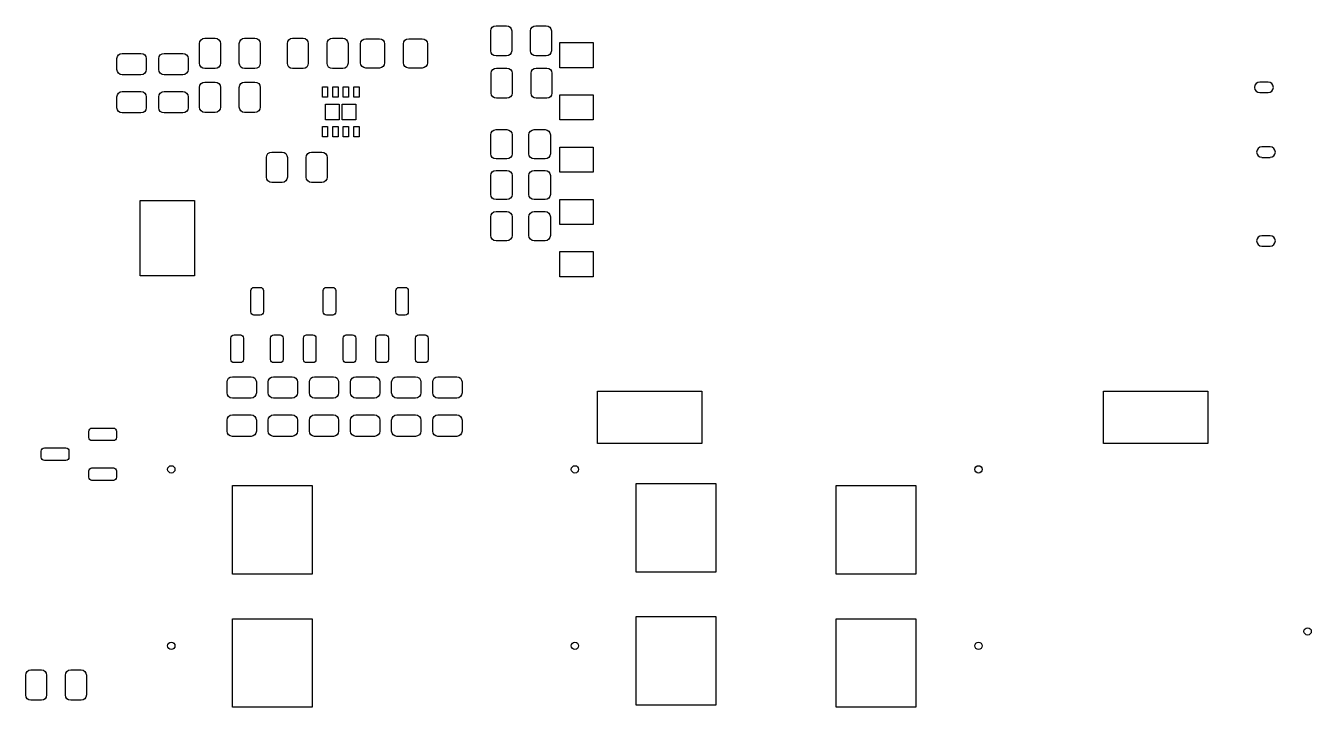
# Model space of a CAD drawing. Header units: inches. Extents: x 0.38 to 5.32, y 0.14 to 3.22.
# Drawn here: x 2.776 to 5.197, y 0.147 to 1.431 of the extents above; entities that cross this region are included whole.
import ezdxf

# ---------------------------------------------------------------- set-up
doc = ezdxf.new("R2010")
doc.units = ezdxf.units.IN
doc.header["$MEASUREMENT"] = 0
doc.layers.add('BLACK', color=250, linetype='CONTINUOUS')

msp = doc.modelspace()

# ---------------------------------------------------------------- linework, layer by layer
at = {"layer": 'BLACK', "linetype": 'CONTINUOUS'}
for p, q in [((3.6528, 1.4251), (3.6549, 1.4283)), ((3.6549, 1.4283), (3.6581, 1.4304)), ((3.6581, 1.4304), (3.6619, 1.4311)), ((3.6619, 1.4311), (3.6815, 1.4311)), ((3.6815, 1.4311), (3.6853, 1.4304)), ((3.6853, 1.4304), (3.6885, 1.4283)), ((3.6885, 1.4283), (3.6906, 1.4251)), ((3.7276, 1.4251), (3.7297, 1.4283)), ((3.7297, 1.4283), (3.7329, 1.4304)), ((3.7329, 1.4304), (3.7367, 1.4311)), ((3.7367, 1.4311), (3.7563, 1.4311)), ((3.7563, 1.4311), (3.7601, 1.4304)), ((3.7601, 1.4304), (3.7633, 1.4283)), ((3.7633, 1.4283), (3.7654, 1.4251)), ((3.1045, 1.4014), (3.1067, 1.4046)), ((3.1067, 1.4046), (3.1099, 1.4068)), ((3.1099, 1.4068), (3.1136, 1.4075)), ((3.1136, 1.4075), (3.1333, 1.4075)), ((3.1333, 1.4075), (3.1371, 1.4068)), ((3.1371, 1.4068), (3.1403, 1.4046)), ((3.1403, 1.4046), (3.1424, 1.4014)), ((3.1793, 1.4014), (3.1815, 1.4046)), ((3.1815, 1.4046), (3.1847, 1.4068)), ((3.1847, 1.4068), (3.1884, 1.4075)), ((3.1884, 1.4075), (3.2081, 1.4075)), ((3.2081, 1.4075), (3.2119, 1.4068)), ((3.2119, 1.4068), (3.2151, 1.4046)), ((3.2151, 1.4046), (3.2172, 1.4014)), ((3.2699, 1.4014), (3.272, 1.4046)), ((3.272, 1.4046), (3.2752, 1.4068)), ((3.2752, 1.4068), (3.279, 1.4075)), ((3.279, 1.4075), (3.2987, 1.4075)), ((3.2987, 1.4075), (3.3024, 1.4068)), ((3.3024, 1.4068), (3.3056, 1.4046)), ((3.3056, 1.4046), (3.3078, 1.4014)), ((3.3447, 1.4014), (3.3468, 1.4046)), ((3.3468, 1.4046), (3.35, 1.4068)), ((3.35, 1.4068), (3.3538, 1.4075)), ((3.3538, 1.4075), (3.3735, 1.4075)), ((3.3735, 1.4075), (3.3772, 1.4068)), ((3.3772, 1.4068), (3.3804, 1.4046)), ((3.3804, 1.4046), (3.3826, 1.4014)), ((3.4098, 1.4037), (3.413, 1.4058)), ((3.413, 1.4058), (3.4168, 1.4065)), ((3.4168, 1.4065), (3.4424, 1.4065)), ((3.4424, 1.4065), (3.4461, 1.4058)), ((3.4461, 1.4058), (3.4493, 1.4037)), ((3.4905, 1.4037), (3.4937, 1.4058)), ((3.4937, 1.4058), (3.4975, 1.4065)), ((3.4975, 1.4065), (3.5231, 1.4065)), ((3.5231, 1.4065), (3.5268, 1.4058)), ((3.5268, 1.4058), (3.53, 1.4037)), ((3.652, 1.4213), (3.6528, 1.4251)), ((3.652, 1.3839), (3.652, 1.4213)), ((3.6906, 1.4251), (3.6914, 1.4213)), ((3.6914, 1.4213), (3.6914, 1.3839)), ((3.7268, 1.4213), (3.7276, 1.4251)), ((3.7268, 1.3839), (3.7268, 1.4213)), ((3.7654, 1.4251), (3.7662, 1.4213)), ((3.7662, 1.4213), (3.7662, 1.3839)), ((3.1038, 1.3977), (3.1045, 1.4014)), ((3.1038, 1.3603), (3.1038, 1.3977)), ((3.1424, 1.4014), (3.1431, 1.3977)), ((3.1431, 1.3977), (3.1431, 1.3603)), ((3.1786, 1.3977), (3.1793, 1.4014)), ((3.1786, 1.3603), (3.1786, 1.3977)), ((3.2172, 1.4014), (3.218, 1.3977)), ((3.218, 1.3977), (3.218, 1.3603)), ((3.2691, 1.3977), (3.2699, 1.4014)), ((3.2691, 1.3603), (3.2691, 1.3977)), ((3.3078, 1.4014), (3.3085, 1.3977)), ((3.3085, 1.3977), (3.3085, 1.3603)), ((3.3439, 1.3977), (3.3447, 1.4014)), ((3.3439, 1.3603), (3.3439, 1.3977)), ((3.3826, 1.4014), (3.3833, 1.3977)), ((3.3833, 1.3977), (3.3833, 1.3603)), ((3.4069, 1.3967), (3.4077, 1.4005)), ((3.4069, 1.3613), (3.4069, 1.3967)), ((3.4077, 1.4005), (3.4098, 1.4037)), ((3.4493, 1.4037), (3.4515, 1.4005)), ((3.4515, 1.4005), (3.4522, 1.3967)), ((3.4522, 1.3967), (3.4522, 1.3613)), ((3.4876, 1.3967), (3.4884, 1.4005)), ((3.4876, 1.3613), (3.4876, 1.3967)), ((3.4884, 1.4005), (3.4905, 1.4037)), ((3.53, 1.4037), (3.5322, 1.4005)), ((3.5322, 1.4005), (3.5329, 1.3967)), ((3.5329, 1.3967), (3.5329, 1.3613)), ((3.6528, 1.3801), (3.652, 1.3839)), ((3.6549, 1.3769), (3.6528, 1.3801)), ((3.6906, 1.3801), (3.6885, 1.3769)), ((3.6914, 1.3839), (3.6906, 1.3801)), ((3.7276, 1.3801), (3.7268, 1.3839)), ((3.7297, 1.3769), (3.7276, 1.3801)), ((3.7654, 1.3801), (3.7633, 1.3769)), ((3.7662, 1.3839), (3.7654, 1.3801)), ((3.7819, 1.352), (3.7819, 1.3993)), ((3.7819, 1.3993), (3.8449, 1.3993)), ((3.8449, 1.3993), (3.8449, 1.352)), ((2.9483, 1.3691), (2.949, 1.3729)), ((2.9483, 1.3484), (2.9483, 1.3691)), ((2.949, 1.3729), (2.9512, 1.3761)), ((2.9512, 1.3761), (2.9543, 1.3782)), ((2.9543, 1.3782), (2.9581, 1.3789)), ((2.9581, 1.3789), (2.9935, 1.3789)), ((2.9935, 1.3789), (2.9973, 1.3782)), ((2.9973, 1.3782), (3.0005, 1.3761)), ((3.0005, 1.3761), (3.0026, 1.3729)), ((3.0026, 1.3729), (3.0034, 1.3691)), ((3.0034, 1.3691), (3.0034, 1.3484)), ((3.027, 1.3691), (3.0278, 1.3729)), ((3.027, 1.3484), (3.027, 1.3691)), ((3.0278, 1.3729), (3.0299, 1.3761)), ((3.0299, 1.3761), (3.0331, 1.3782)), ((3.0331, 1.3782), (3.0369, 1.3789)), ((3.0369, 1.3789), (3.0723, 1.3789)), ((3.0723, 1.3789), (3.0761, 1.3782)), ((3.0761, 1.3782), (3.0792, 1.3761)), ((3.0792, 1.3761), (3.0814, 1.3729)), ((3.0814, 1.3729), (3.0821, 1.3691)), ((3.0821, 1.3691), (3.0821, 1.3484)), ((3.1045, 1.3565), (3.1038, 1.3603)), ((3.1067, 1.3533), (3.1045, 1.3565)), ((3.1424, 1.3565), (3.1403, 1.3533)), ((3.1431, 1.3603), (3.1424, 1.3565)), ((3.1793, 1.3565), (3.1786, 1.3603)), ((3.1815, 1.3533), (3.1793, 1.3565)), ((3.2172, 1.3565), (3.2151, 1.3533)), ((3.218, 1.3603), (3.2172, 1.3565)), ((3.2699, 1.3565), (3.2691, 1.3603)), ((3.272, 1.3533), (3.2699, 1.3565)), ((3.3078, 1.3565), (3.3056, 1.3533)), ((3.3085, 1.3603), (3.3078, 1.3565)), ((3.3447, 1.3565), (3.3439, 1.3603)), ((3.3468, 1.3533), (3.3447, 1.3565)), ((3.3826, 1.3565), (3.3804, 1.3533)), ((3.3833, 1.3603), (3.3826, 1.3565)), ((3.4077, 1.3575), (3.4069, 1.3613)), ((3.4098, 1.3543), (3.4077, 1.3575)), ((3.4515, 1.3575), (3.4493, 1.3543)), ((3.4522, 1.3613), (3.4515, 1.3575)), ((3.4884, 1.3575), (3.4876, 1.3613)), ((3.4905, 1.3543), (3.4884, 1.3575)), ((3.5322, 1.3575), (3.53, 1.3543)), ((3.5329, 1.3613), (3.5322, 1.3575)), ((3.6581, 1.3748), (3.6549, 1.3769)), ((3.6619, 1.3741), (3.6581, 1.3748)), ((3.6815, 1.3741), (3.6619, 1.3741)), ((3.6853, 1.3748), (3.6815, 1.3741)), ((3.6885, 1.3769), (3.6853, 1.3748)), ((3.7329, 1.3748), (3.7297, 1.3769)), ((3.7367, 1.3741), (3.7329, 1.3748)), ((3.7563, 1.3741), (3.7367, 1.3741)), ((3.7601, 1.3748), (3.7563, 1.3741)), ((3.7633, 1.3769), (3.7601, 1.3748)), ((2.949, 1.3447), (2.9483, 1.3484)), ((2.9512, 1.3415), (2.949, 1.3447)), ((2.9543, 1.3393), (2.9512, 1.3415)), ((2.9581, 1.3386), (2.9543, 1.3393)), ((2.9935, 1.3386), (2.9581, 1.3386)), ((2.9973, 1.3393), (2.9935, 1.3386)), ((3.0005, 1.3415), (2.9973, 1.3393)), ((3.0026, 1.3447), (3.0005, 1.3415)), ((3.0034, 1.3484), (3.0026, 1.3447)), ((3.0278, 1.3447), (3.027, 1.3484)), ((3.0299, 1.3415), (3.0278, 1.3447)), ((3.0331, 1.3393), (3.0299, 1.3415)), ((3.0369, 1.3386), (3.0331, 1.3393)), ((3.0723, 1.3386), (3.0369, 1.3386)), ((3.0761, 1.3393), (3.0723, 1.3386)), ((3.0792, 1.3415), (3.0761, 1.3393)), ((3.0814, 1.3447), (3.0792, 1.3415)), ((3.0821, 1.3484), (3.0814, 1.3447)), ((3.1099, 1.3512), (3.1067, 1.3533)), ((3.1136, 1.3504), (3.1099, 1.3512)), ((3.1333, 1.3504), (3.1136, 1.3504)), ((3.1371, 1.3512), (3.1333, 1.3504)), ((3.1403, 1.3533), (3.1371, 1.3512)), ((3.1847, 1.3512), (3.1815, 1.3533)), ((3.1884, 1.3504), (3.1847, 1.3512)), ((3.2081, 1.3504), (3.1884, 1.3504)), ((3.2119, 1.3512), (3.2081, 1.3504)), ((3.2151, 1.3533), (3.2119, 1.3512)), ((3.2752, 1.3512), (3.272, 1.3533)), ((3.279, 1.3504), (3.2752, 1.3512)), ((3.2987, 1.3504), (3.279, 1.3504)), ((3.3024, 1.3512), (3.2987, 1.3504)), ((3.3056, 1.3533), (3.3024, 1.3512)), ((3.35, 1.3512), (3.3468, 1.3533)), ((3.3538, 1.3504), (3.35, 1.3512)), ((3.3735, 1.3504), (3.3538, 1.3504)), ((3.3772, 1.3512), (3.3735, 1.3504)), ((3.3804, 1.3533), (3.3772, 1.3512)), ((3.413, 1.3522), (3.4098, 1.3543)), ((3.4168, 1.3514), (3.413, 1.3522)), ((3.4424, 1.3514), (3.4168, 1.3514)), ((3.4461, 1.3522), (3.4424, 1.3514)), ((3.4493, 1.3543), (3.4461, 1.3522)), ((3.4937, 1.3522), (3.4905, 1.3543)), ((3.4975, 1.3514), (3.4937, 1.3522)), ((3.5231, 1.3514), (3.4975, 1.3514)), ((3.5268, 1.3522), (3.5231, 1.3514)), ((3.53, 1.3543), (3.5268, 1.3522)), ((3.653, 1.3416), (3.6537, 1.3453)), ((3.653, 1.3042), (3.653, 1.3416)), ((3.6537, 1.3453), (3.6559, 1.3485)), ((3.6559, 1.3485), (3.6591, 1.3507)), ((3.6591, 1.3507), (3.6628, 1.3514)), ((3.6628, 1.3514), (3.6825, 1.3514)), ((3.6825, 1.3514), (3.6863, 1.3507)), ((3.6863, 1.3507), (3.6895, 1.3485)), ((3.6895, 1.3485), (3.6916, 1.3453)), ((3.6916, 1.3453), (3.6924, 1.3416)), ((3.6924, 1.3416), (3.6924, 1.3042)), ((3.7278, 1.3416), (3.7285, 1.3453)), ((3.7278, 1.3042), (3.7278, 1.3416)), ((3.7285, 1.3453), (3.7307, 1.3485)), ((3.7307, 1.3485), (3.7339, 1.3507)), ((3.7339, 1.3507), (3.7376, 1.3514)), ((3.7376, 1.3514), (3.7573, 1.3514)), ((3.7573, 1.3514), (3.7611, 1.3507)), ((3.7611, 1.3507), (3.7643, 1.3485)), ((3.7643, 1.3485), (3.7664, 1.3453)), ((3.7664, 1.3453), (3.7672, 1.3416)), ((3.7672, 1.3416), (3.7672, 1.3042)), ((3.8449, 1.352), (3.7819, 1.352)), ((2.9543, 1.3063), (2.9581, 1.3071)), ((2.9581, 1.3071), (2.9935, 1.3071)), ((2.9935, 1.3071), (2.9973, 1.3063)), ((3.0331, 1.3063), (3.0369, 1.3071)), ((3.0369, 1.3071), (3.0723, 1.3071)), ((3.0723, 1.3071), (3.0761, 1.3063)), ((3.1038, 1.315), (3.1045, 1.3188)), ((3.1038, 1.2776), (3.1038, 1.315)), ((3.1045, 1.3188), (3.1067, 1.322)), ((3.1067, 1.322), (3.1099, 1.3241)), ((3.1099, 1.3241), (3.1136, 1.3248)), ((3.1136, 1.3248), (3.1333, 1.3248)), ((3.1333, 1.3248), (3.1371, 1.3241)), ((3.1371, 1.3241), (3.1403, 1.322)), ((3.1403, 1.322), (3.1424, 1.3188)), ((3.1424, 1.3188), (3.1431, 1.315)), ((3.1431, 1.315), (3.1431, 1.2776)), ((3.1786, 1.315), (3.1793, 1.3188)), ((3.1786, 1.2776), (3.1786, 1.315)), ((3.1793, 1.3188), (3.1815, 1.322)), ((3.1815, 1.322), (3.1847, 1.3241)), ((3.1847, 1.3241), (3.1884, 1.3248)), ((3.1884, 1.3248), (3.2081, 1.3248)), ((3.2081, 1.3248), (3.2119, 1.3241)), ((3.2119, 1.3241), (3.2151, 1.322)), ((3.2151, 1.322), (3.2172, 1.3188)), ((3.2172, 1.3188), (3.218, 1.315)), ((3.218, 1.315), (3.218, 1.2776)), ((3.3351, 1.2963), (3.3351, 1.316)), ((3.3351, 1.316), (3.3449, 1.316)), ((3.3449, 1.316), (3.3449, 1.2963)), ((3.3548, 1.2963), (3.3548, 1.316)), ((3.3548, 1.316), (3.3646, 1.316)), ((3.3646, 1.316), (3.3646, 1.2963)), ((3.3744, 1.2963), (3.3744, 1.316)), ((3.3744, 1.316), (3.3843, 1.316)), ((3.3843, 1.316), (3.3843, 1.2963)), ((3.3941, 1.2963), (3.3941, 1.316)), ((3.3941, 1.316), (3.404, 1.316)), ((3.404, 1.316), (3.404, 1.2963)), ((5.1156, 1.3248), (5.0998, 1.3248)), ((2.9483, 1.2972), (2.949, 1.301)), ((2.9483, 1.2766), (2.9483, 1.2972)), ((2.949, 1.301), (2.9512, 1.3042)), ((2.9512, 1.3042), (2.9543, 1.3063)), ((2.9973, 1.3063), (3.0005, 1.3042)), ((3.0005, 1.3042), (3.0026, 1.301)), ((3.0026, 1.301), (3.0034, 1.2972)), ((3.0034, 1.2972), (3.0034, 1.2766)), ((3.027, 1.2972), (3.0278, 1.301)), ((3.027, 1.2766), (3.027, 1.2972)), ((3.0278, 1.301), (3.0299, 1.3042)), ((3.0299, 1.3042), (3.0331, 1.3063)), ((3.0761, 1.3063), (3.0792, 1.3042)), ((3.0792, 1.3042), (3.0814, 1.301)), ((3.0814, 1.301), (3.0821, 1.2972)), ((3.0821, 1.2972), (3.0821, 1.2766)), ((3.3449, 1.2963), (3.3351, 1.2963)), ((3.341, 1.254), (3.341, 1.2835)), ((3.341, 1.2835), (3.3666, 1.2835)), ((3.3646, 1.2963), (3.3548, 1.2963)), ((3.3666, 1.2835), (3.3666, 1.254)), ((3.3725, 1.254), (3.3725, 1.2835)), ((3.3725, 1.2835), (3.3981, 1.2835)), ((3.3843, 1.2963), (3.3744, 1.2963)), ((3.404, 1.2963), (3.3941, 1.2963)), ((3.3981, 1.2835), (3.3981, 1.254)), ((3.6537, 1.3004), (3.653, 1.3042)), ((3.6559, 1.2972), (3.6537, 1.3004)), ((3.6591, 1.2951), (3.6559, 1.2972)), ((3.6628, 1.2943), (3.6591, 1.2951)), ((3.6825, 1.2943), (3.6628, 1.2943)), ((3.6863, 1.2951), (3.6825, 1.2943)), ((3.6895, 1.2972), (3.6863, 1.2951)), ((3.6916, 1.3004), (3.6895, 1.2972)), ((3.6924, 1.3042), (3.6916, 1.3004)), ((3.7285, 1.3004), (3.7278, 1.3042)), ((3.7307, 1.2972), (3.7285, 1.3004)), ((3.7339, 1.2951), (3.7307, 1.2972)), ((3.7376, 1.2943), (3.7339, 1.2951)), ((3.7573, 1.2943), (3.7376, 1.2943)), ((3.7611, 1.2951), (3.7573, 1.2943)), ((3.7643, 1.2972), (3.7611, 1.2951)), ((3.7664, 1.3004), (3.7643, 1.2972)), ((3.7672, 1.3042), (3.7664, 1.3004)), ((3.7819, 1.2536), (3.7819, 1.3008)), ((3.7819, 1.3008), (3.8449, 1.3008)), ((3.8449, 1.3008), (3.8449, 1.2536)), ((5.0998, 1.3052), (5.1156, 1.3052)), ((2.949, 1.2728), (2.9483, 1.2766)), ((2.9512, 1.2696), (2.949, 1.2728)), ((2.9543, 1.2675), (2.9512, 1.2696)), ((2.9581, 1.2667), (2.9543, 1.2675)), ((2.9935, 1.2667), (2.9581, 1.2667)), ((2.9973, 1.2675), (2.9935, 1.2667)), ((3.0005, 1.2696), (2.9973, 1.2675)), ((3.0026, 1.2728), (3.0005, 1.2696)), ((3.0034, 1.2766), (3.0026, 1.2728)), ((3.0278, 1.2728), (3.027, 1.2766)), ((3.0299, 1.2696), (3.0278, 1.2728)), ((3.0331, 1.2675), (3.0299, 1.2696)), ((3.0369, 1.2667), (3.0331, 1.2675)), ((3.0723, 1.2667), (3.0369, 1.2667)), ((3.0761, 1.2675), (3.0723, 1.2667)), ((3.0792, 1.2696), (3.0761, 1.2675)), ((3.0814, 1.2728), (3.0792, 1.2696)), ((3.0821, 1.2766), (3.0814, 1.2728)), ((3.1045, 1.2738), (3.1038, 1.2776)), ((3.1067, 1.2706), (3.1045, 1.2738)), ((3.1099, 1.2685), (3.1067, 1.2706)), ((3.1136, 1.2678), (3.1099, 1.2685)), ((3.1333, 1.2678), (3.1136, 1.2678)), ((3.1371, 1.2685), (3.1333, 1.2678)), ((3.1403, 1.2706), (3.1371, 1.2685)), ((3.1424, 1.2738), (3.1403, 1.2706)), ((3.1431, 1.2776), (3.1424, 1.2738)), ((3.1793, 1.2738), (3.1786, 1.2776)), ((3.1815, 1.2706), (3.1793, 1.2738)), ((3.1847, 1.2685), (3.1815, 1.2706)), ((3.1884, 1.2678), (3.1847, 1.2685)), ((3.2081, 1.2678), (3.1884, 1.2678)), ((3.2119, 1.2685), (3.2081, 1.2678)), ((3.2151, 1.2706), (3.2119, 1.2685)), ((3.2172, 1.2738), (3.2151, 1.2706)), ((3.218, 1.2776), (3.2172, 1.2738)), ((3.3351, 1.2215), (3.3351, 1.2412)), ((3.3351, 1.2412), (3.3449, 1.2412)), ((3.3666, 1.254), (3.341, 1.254)), ((3.3449, 1.2412), (3.3449, 1.2215)), ((3.3548, 1.2215), (3.3548, 1.2412)), ((3.3548, 1.2412), (3.3646, 1.2412)), ((3.3646, 1.2412), (3.3646, 1.2215)), ((3.3981, 1.254), (3.3725, 1.254)), ((3.3744, 1.2215), (3.3744, 1.2412)), ((3.3744, 1.2412), (3.3843, 1.2412)), ((3.3843, 1.2412), (3.3843, 1.2215)), ((3.3941, 1.2215), (3.3941, 1.2412)), ((3.3941, 1.2412), (3.404, 1.2412)), ((3.404, 1.2412), (3.404, 1.2215)), ((3.6549, 1.2324), (3.6581, 1.2345)), ((3.6581, 1.2345), (3.6619, 1.2353)), ((3.6619, 1.2353), (3.6825, 1.2353)), ((3.6825, 1.2353), (3.6863, 1.2345)), ((3.6863, 1.2345), (3.6895, 1.2324)), ((3.7267, 1.2324), (3.7299, 1.2345)), ((3.7299, 1.2345), (3.7337, 1.2353)), ((3.7337, 1.2353), (3.7544, 1.2353)), ((3.7544, 1.2353), (3.7581, 1.2345)), ((3.7581, 1.2345), (3.7613, 1.2324)), ((3.8449, 1.2536), (3.7819, 1.2536)), ((3.3449, 1.2215), (3.3351, 1.2215)), ((3.3646, 1.2215), (3.3548, 1.2215)), ((3.3843, 1.2215), (3.3744, 1.2215)), ((3.404, 1.2215), (3.3941, 1.2215)), ((3.652, 1.2254), (3.6528, 1.2292)), ((3.652, 1.19), (3.652, 1.2254)), ((3.6528, 1.2292), (3.6549, 1.2324)), ((3.6895, 1.2324), (3.6916, 1.2292)), ((3.6916, 1.2292), (3.6924, 1.2254)), ((3.6924, 1.2254), (3.6924, 1.19)), ((3.7239, 1.2254), (3.7246, 1.2292)), ((3.7239, 1.19), (3.7239, 1.2254)), ((3.7246, 1.2292), (3.7267, 1.2324)), ((3.7613, 1.2324), (3.7635, 1.2292)), ((3.7635, 1.2292), (3.7642, 1.2254)), ((3.7642, 1.2254), (3.7642, 1.19)), ((3.2298, 1.1831), (3.2305, 1.1869)), ((3.2305, 1.1869), (3.2326, 1.1901)), ((3.2326, 1.1901), (3.2358, 1.1922)), ((3.2358, 1.1922), (3.2396, 1.193)), ((3.2396, 1.193), (3.2593, 1.193)), ((3.2593, 1.193), (3.2631, 1.1922)), ((3.2631, 1.1922), (3.2663, 1.1901)), ((3.2663, 1.1901), (3.2684, 1.1869)), ((3.2684, 1.1869), (3.2691, 1.1831)), ((3.3046, 1.1831), (3.3053, 1.1869)), ((3.3053, 1.1869), (3.3074, 1.1901)), ((3.3074, 1.1901), (3.3106, 1.1922)), ((3.3106, 1.1922), (3.3144, 1.193)), ((3.3144, 1.193), (3.3341, 1.193)), ((3.3341, 1.193), (3.3379, 1.1922)), ((3.3379, 1.1922), (3.3411, 1.1901)), ((3.3411, 1.1901), (3.3432, 1.1869)), ((3.3432, 1.1869), (3.3439, 1.1831)), ((3.6528, 1.1862), (3.652, 1.19)), ((3.6549, 1.183), (3.6528, 1.1862)), ((3.6916, 1.1862), (3.6895, 1.183)), ((3.6924, 1.19), (3.6916, 1.1862)), ((3.7246, 1.1862), (3.7239, 1.19)), ((3.7267, 1.183), (3.7246, 1.1862)), ((3.7635, 1.1862), (3.7613, 1.183)), ((3.7642, 1.19), (3.7635, 1.1862)), ((3.7819, 1.1552), (3.7819, 1.2024)), ((3.7819, 1.2024), (3.8449, 1.2024)), ((3.8449, 1.2024), (3.8449, 1.1552)), ((5.1195, 1.2028), (5.1038, 1.2028)), ((3.2298, 1.1457), (3.2298, 1.1831)), ((3.2691, 1.1831), (3.2691, 1.1457)), ((3.3046, 1.1457), (3.3046, 1.1831)), ((3.3439, 1.1831), (3.3439, 1.1457)), ((3.6581, 1.1809), (3.6549, 1.183)), ((3.6619, 1.1802), (3.6581, 1.1809)), ((3.6825, 1.1802), (3.6619, 1.1802)), ((3.6863, 1.1809), (3.6825, 1.1802)), ((3.6895, 1.183), (3.6863, 1.1809)), ((3.7299, 1.1809), (3.7267, 1.183)), ((3.7337, 1.1802), (3.7299, 1.1809)), ((3.7544, 1.1802), (3.7337, 1.1802)), ((3.7581, 1.1809), (3.7544, 1.1802)), ((3.7613, 1.183), (3.7581, 1.1809)), ((5.1038, 1.1831), (5.1195, 1.1831)), ((3.2305, 1.1419), (3.2298, 1.1457)), ((3.2326, 1.1387), (3.2305, 1.1419)), ((3.2358, 1.1366), (3.2326, 1.1387)), ((3.2663, 1.1387), (3.2631, 1.1366)), ((3.2684, 1.1419), (3.2663, 1.1387)), ((3.2691, 1.1457), (3.2684, 1.1419)), ((3.3053, 1.1419), (3.3046, 1.1457)), ((3.3074, 1.1387), (3.3053, 1.1419)), ((3.3106, 1.1366), (3.3074, 1.1387)), ((3.3411, 1.1387), (3.3379, 1.1366)), ((3.3432, 1.1419), (3.3411, 1.1387)), ((3.3439, 1.1457), (3.3432, 1.1419)), ((3.652, 1.1487), (3.6528, 1.1524)), ((3.652, 1.1132), (3.652, 1.1487)), ((3.6528, 1.1524), (3.6549, 1.1556)), ((3.6549, 1.1556), (3.6581, 1.1578)), ((3.6581, 1.1578), (3.6619, 1.1585)), ((3.6619, 1.1585), (3.6825, 1.1585)), ((3.6825, 1.1585), (3.6863, 1.1578)), ((3.6863, 1.1578), (3.6895, 1.1556)), ((3.6895, 1.1556), (3.6916, 1.1524)), ((3.6916, 1.1524), (3.6924, 1.1487)), ((3.6924, 1.1487), (3.6924, 1.1132)), ((3.7239, 1.1487), (3.7246, 1.1524)), ((3.7239, 1.1132), (3.7239, 1.1487)), ((3.7246, 1.1524), (3.7267, 1.1556)), ((3.7267, 1.1556), (3.7299, 1.1578)), ((3.7299, 1.1578), (3.7337, 1.1585)), ((3.7337, 1.1585), (3.7544, 1.1585)), ((3.7544, 1.1585), (3.7581, 1.1578)), ((3.7581, 1.1578), (3.7613, 1.1556)), ((3.7613, 1.1556), (3.7635, 1.1524)), ((3.7635, 1.1524), (3.7642, 1.1487)), ((3.7642, 1.1487), (3.7642, 1.1132)), ((3.8449, 1.1552), (3.7819, 1.1552)), ((3.2396, 1.1359), (3.2358, 1.1366)), ((3.2593, 1.1359), (3.2396, 1.1359)), ((3.2631, 1.1366), (3.2593, 1.1359)), ((3.3144, 1.1359), (3.3106, 1.1366)), ((3.3341, 1.1359), (3.3144, 1.1359)), ((3.3379, 1.1366), (3.3341, 1.1359)), ((2.9921, 0.96), (2.9921, 1.1017)), ((2.9921, 1.1017), (3.0945, 1.1017)), ((3.0945, 1.1017), (3.0945, 0.96)), ((3.6528, 1.1095), (3.652, 1.1132)), ((3.6549, 1.1063), (3.6528, 1.1095)), ((3.6581, 1.1041), (3.6549, 1.1063)), ((3.6619, 1.1034), (3.6581, 1.1041)), ((3.6825, 1.1034), (3.6619, 1.1034)), ((3.6863, 1.1041), (3.6825, 1.1034)), ((3.6895, 1.1063), (3.6863, 1.1041)), ((3.6916, 1.1095), (3.6895, 1.1063)), ((3.6924, 1.1132), (3.6916, 1.1095)), ((3.7246, 1.1095), (3.7239, 1.1132)), ((3.7267, 1.1063), (3.7246, 1.1095)), ((3.7299, 1.1041), (3.7267, 1.1063)), ((3.7337, 1.1034), (3.7299, 1.1041)), ((3.7544, 1.1034), (3.7337, 1.1034)), ((3.7581, 1.1041), (3.7544, 1.1034)), ((3.7613, 1.1063), (3.7581, 1.1041)), ((3.7635, 1.1095), (3.7613, 1.1063)), ((3.7642, 1.1132), (3.7635, 1.1095)), ((3.7819, 1.0567), (3.7819, 1.104)), ((3.7819, 1.104), (3.8449, 1.104)), ((3.8449, 1.104), (3.8449, 1.0567)), ((3.652, 1.0711), (3.6528, 1.0749)), ((3.652, 1.0357), (3.652, 1.0711)), ((3.6528, 1.0749), (3.6549, 1.0781)), ((3.6549, 1.0781), (3.6581, 1.0802)), ((3.6581, 1.0802), (3.6619, 1.0809)), ((3.6619, 1.0809), (3.6825, 1.0809)), ((3.6825, 1.0809), (3.6863, 1.0802)), ((3.6863, 1.0802), (3.6895, 1.0781)), ((3.6895, 1.0781), (3.6916, 1.0749)), ((3.6916, 1.0749), (3.6924, 1.0711)), ((3.6924, 1.0711), (3.6924, 1.0357)), ((3.7239, 1.0711), (3.7246, 1.0749)), ((3.7239, 1.0357), (3.7239, 1.0711)), ((3.7246, 1.0749), (3.7267, 1.0781)), ((3.7267, 1.0781), (3.7299, 1.0802)), ((3.7299, 1.0802), (3.7337, 1.0809)), ((3.7337, 1.0809), (3.7544, 1.0809)), ((3.7544, 1.0809), (3.7581, 1.0802)), ((3.7581, 1.0802), (3.7613, 1.0781)), ((3.7613, 1.0781), (3.7635, 1.0749)), ((3.7635, 1.0749), (3.7642, 1.0711)), ((3.7642, 1.0711), (3.7642, 1.0357)), ((3.8449, 1.0567), (3.7819, 1.0567)), ((3.6528, 1.0319), (3.652, 1.0357)), ((3.6549, 1.0287), (3.6528, 1.0319)), ((3.6581, 1.0266), (3.6549, 1.0287)), ((3.6619, 1.0258), (3.6581, 1.0266)), ((3.6825, 1.0258), (3.6619, 1.0258)), ((3.6863, 1.0266), (3.6825, 1.0258)), ((3.6895, 1.0287), (3.6863, 1.0266)), ((3.6916, 1.0319), (3.6895, 1.0287)), ((3.6924, 1.0357), (3.6916, 1.0319)), ((3.7246, 1.0319), (3.7239, 1.0357)), ((3.7267, 1.0287), (3.7246, 1.0319)), ((3.7299, 1.0266), (3.7267, 1.0287)), ((3.7337, 1.0258), (3.7299, 1.0266)), ((3.7544, 1.0258), (3.7337, 1.0258)), ((3.7581, 1.0266), (3.7544, 1.0258)), ((3.7613, 1.0287), (3.7581, 1.0266)), ((3.7635, 1.0319), (3.7613, 1.0287)), ((3.7642, 1.0357), (3.7635, 1.0319)), ((5.1195, 1.0355), (5.1038, 1.0355)), ((3.7819, 0.9583), (3.7819, 1.0056)), ((3.7819, 1.0056), (3.8449, 1.0056)), ((3.8449, 1.0056), (3.8449, 0.9583)), ((5.1038, 1.0158), (5.1195, 1.0158)), ((3.0945, 0.96), (2.9921, 0.96)), ((3.8449, 0.9583), (3.7819, 0.9583)), ((3.2002, 0.9321), (3.2007, 0.9344)), ((3.2002, 0.8918), (3.2002, 0.9321)), ((3.2007, 0.9344), (3.202, 0.9363)), ((3.202, 0.9363), (3.2039, 0.9376)), ((3.2039, 0.9376), (3.2061, 0.938)), ((3.2061, 0.938), (3.218, 0.938)), ((3.218, 0.938), (3.2202, 0.9376)), ((3.2202, 0.9376), (3.2221, 0.9363)), ((3.2221, 0.9363), (3.2234, 0.9344)), ((3.2234, 0.9344), (3.2239, 0.9321)), ((3.2239, 0.9321), (3.2239, 0.8918)), ((3.3367, 0.9321), (3.3372, 0.9344)), ((3.3367, 0.8918), (3.3367, 0.9321)), ((3.3372, 0.9344), (3.3384, 0.9363)), ((3.3384, 0.9363), (3.3404, 0.9376)), ((3.3404, 0.9376), (3.3426, 0.938)), ((3.3426, 0.938), (3.3544, 0.938)), ((3.3544, 0.938), (3.3567, 0.9376)), ((3.3567, 0.9376), (3.3586, 0.9363)), ((3.3586, 0.9363), (3.3599, 0.9344)), ((3.3599, 0.9344), (3.3603, 0.9321)), ((3.3603, 0.9321), (3.3603, 0.8918)), ((3.4732, 0.9321), (3.4737, 0.9344)), ((3.4732, 0.8918), (3.4732, 0.9321)), ((3.4737, 0.9344), (3.4749, 0.9363)), ((3.4749, 0.9363), (3.4768, 0.9376)), ((3.4768, 0.9376), (3.4791, 0.938)), ((3.4791, 0.938), (3.4909, 0.938)), ((3.4909, 0.938), (3.4932, 0.9376)), ((3.4932, 0.9376), (3.4951, 0.9363)), ((3.4951, 0.9363), (3.4964, 0.9344)), ((3.4964, 0.9344), (3.4968, 0.9321)), ((3.4968, 0.9321), (3.4968, 0.8918)), ((3.2007, 0.8895), (3.2002, 0.8918)), ((3.202, 0.8876), (3.2007, 0.8895)), ((3.2039, 0.8863), (3.202, 0.8876)), ((3.2061, 0.8859), (3.2039, 0.8863)), ((3.218, 0.8859), (3.2061, 0.8859)), ((3.2202, 0.8863), (3.218, 0.8859)), ((3.2221, 0.8876), (3.2202, 0.8863)), ((3.2234, 0.8895), (3.2221, 0.8876)), ((3.2239, 0.8918), (3.2234, 0.8895)), ((3.3372, 0.8895), (3.3367, 0.8918)), ((3.3384, 0.8876), (3.3372, 0.8895)), ((3.3404, 0.8863), (3.3384, 0.8876)), ((3.3426, 0.8859), (3.3404, 0.8863)), ((3.3544, 0.8859), (3.3426, 0.8859)), ((3.3567, 0.8863), (3.3544, 0.8859)), ((3.3586, 0.8876), (3.3567, 0.8863)), ((3.3599, 0.8895), (3.3586, 0.8876)), ((3.3603, 0.8918), (3.3599, 0.8895)), ((3.4737, 0.8895), (3.4732, 0.8918)), ((3.4749, 0.8876), (3.4737, 0.8895)), ((3.4768, 0.8863), (3.4749, 0.8876)), ((3.4791, 0.8859), (3.4768, 0.8863)), ((3.4909, 0.8859), (3.4791, 0.8859)), ((3.4932, 0.8863), (3.4909, 0.8859)), ((3.4951, 0.8876), (3.4932, 0.8863)), ((3.4964, 0.8895), (3.4951, 0.8876)), ((3.4968, 0.8918), (3.4964, 0.8895)), ((3.1646, 0.8467), (3.1665, 0.848)), ((3.1665, 0.848), (3.1687, 0.8485)), ((3.1687, 0.8485), (3.1806, 0.8485)), ((3.1806, 0.8485), (3.1828, 0.848)), ((3.1828, 0.848), (3.1847, 0.8467)), ((3.2394, 0.8467), (3.2413, 0.848)), ((3.2413, 0.848), (3.2435, 0.8485)), ((3.2435, 0.8485), (3.2554, 0.8485)), ((3.2554, 0.8485), (3.2576, 0.848)), ((3.2576, 0.848), (3.2595, 0.8467)), ((3.301, 0.8467), (3.303, 0.848)), ((3.303, 0.848), (3.3052, 0.8485)), ((3.3052, 0.8485), (3.317, 0.8485)), ((3.317, 0.8485), (3.3193, 0.848)), ((3.3193, 0.848), (3.3212, 0.8467)), ((3.3759, 0.8467), (3.3778, 0.848)), ((3.3778, 0.848), (3.38, 0.8485)), ((3.38, 0.8485), (3.3918, 0.8485)), ((3.3918, 0.8485), (3.3941, 0.848)), ((3.3941, 0.848), (3.396, 0.8467)), ((3.4375, 0.8467), (3.4394, 0.848)), ((3.4394, 0.848), (3.4417, 0.8485)), ((3.4417, 0.8485), (3.4535, 0.8485)), ((3.4535, 0.8485), (3.4558, 0.848)), ((3.4558, 0.848), (3.4577, 0.8467)), ((3.5123, 0.8467), (3.5142, 0.848)), ((3.5142, 0.848), (3.5165, 0.8485)), ((3.5165, 0.8485), (3.5283, 0.8485)), ((3.5283, 0.8485), (3.5306, 0.848)), ((3.5306, 0.848), (3.5325, 0.8467)), ((3.1628, 0.8426), (3.1633, 0.8448)), ((3.1628, 0.8022), (3.1628, 0.8426)), ((3.1633, 0.8448), (3.1646, 0.8467)), ((3.1847, 0.8467), (3.186, 0.8448)), ((3.186, 0.8448), (3.1865, 0.8426)), ((3.1865, 0.8426), (3.1865, 0.8022)), ((3.2376, 0.8426), (3.2381, 0.8448)), ((3.2376, 0.8022), (3.2376, 0.8426)), ((3.2381, 0.8448), (3.2394, 0.8467)), ((3.2595, 0.8467), (3.2608, 0.8448)), ((3.2608, 0.8448), (3.2613, 0.8426)), ((3.2613, 0.8426), (3.2613, 0.8022)), ((3.2993, 0.8426), (3.2998, 0.8448)), ((3.2993, 0.8022), (3.2993, 0.8426)), ((3.2998, 0.8448), (3.301, 0.8467)), ((3.3212, 0.8467), (3.3225, 0.8448)), ((3.3225, 0.8448), (3.3229, 0.8426)), ((3.3229, 0.8426), (3.3229, 0.8022)), ((3.3741, 0.8426), (3.3746, 0.8448)), ((3.3741, 0.8022), (3.3741, 0.8426)), ((3.3746, 0.8448), (3.3759, 0.8467)), ((3.396, 0.8467), (3.3973, 0.8448)), ((3.3973, 0.8448), (3.3977, 0.8426)), ((3.3977, 0.8426), (3.3977, 0.8022)), ((3.4358, 0.8426), (3.4362, 0.8448)), ((3.4358, 0.8022), (3.4358, 0.8426)), ((3.4362, 0.8448), (3.4375, 0.8467)), ((3.4577, 0.8467), (3.459, 0.8448)), ((3.459, 0.8448), (3.4594, 0.8426)), ((3.4594, 0.8426), (3.4594, 0.8022)), ((3.5106, 0.8426), (3.5111, 0.8448)), ((3.5106, 0.8022), (3.5106, 0.8426)), ((3.5111, 0.8448), (3.5123, 0.8467)), ((3.5325, 0.8467), (3.5338, 0.8448)), ((3.5338, 0.8448), (3.5342, 0.8426)), ((3.5342, 0.8426), (3.5342, 0.8022)), ((3.1633, 0.7999), (3.1628, 0.8022)), ((3.1646, 0.798), (3.1633, 0.7999)), ((3.186, 0.7999), (3.1847, 0.798)), ((3.1865, 0.8022), (3.186, 0.7999)), ((3.2381, 0.7999), (3.2376, 0.8022)), ((3.2394, 0.798), (3.2381, 0.7999)), ((3.2608, 0.7999), (3.2595, 0.798)), ((3.2613, 0.8022), (3.2608, 0.7999)), ((3.2998, 0.7999), (3.2993, 0.8022)), ((3.301, 0.798), (3.2998, 0.7999)), ((3.3225, 0.7999), (3.3212, 0.798)), ((3.3229, 0.8022), (3.3225, 0.7999)), ((3.3746, 0.7999), (3.3741, 0.8022)), ((3.3759, 0.798), (3.3746, 0.7999)), ((3.3973, 0.7999), (3.396, 0.798)), ((3.3977, 0.8022), (3.3973, 0.7999)), ((3.4362, 0.7999), (3.4358, 0.8022)), ((3.4375, 0.798), (3.4362, 0.7999)), ((3.459, 0.7999), (3.4577, 0.798)), ((3.4594, 0.8022), (3.459, 0.7999)), ((3.5111, 0.7999), (3.5106, 0.8022)), ((3.5123, 0.798), (3.5111, 0.7999)), ((3.5338, 0.7999), (3.5325, 0.798)), ((3.5342, 0.8022), (3.5338, 0.7999)), ((3.1665, 0.7967), (3.1646, 0.798)), ((3.1687, 0.7963), (3.1665, 0.7967)), ((3.1806, 0.7963), (3.1687, 0.7963)), ((3.1828, 0.7967), (3.1806, 0.7963)), ((3.1847, 0.798), (3.1828, 0.7967)), ((3.2413, 0.7967), (3.2394, 0.798)), ((3.2435, 0.7963), (3.2413, 0.7967)), ((3.2554, 0.7963), (3.2435, 0.7963)), ((3.2576, 0.7967), (3.2554, 0.7963)), ((3.2595, 0.798), (3.2576, 0.7967)), ((3.303, 0.7967), (3.301, 0.798)), ((3.3052, 0.7963), (3.303, 0.7967)), ((3.317, 0.7963), (3.3052, 0.7963)), ((3.3193, 0.7967), (3.317, 0.7963)), ((3.3212, 0.798), (3.3193, 0.7967)), ((3.3778, 0.7967), (3.3759, 0.798)), ((3.38, 0.7963), (3.3778, 0.7967)), ((3.3918, 0.7963), (3.38, 0.7963)), ((3.3941, 0.7967), (3.3918, 0.7963)), ((3.396, 0.798), (3.3941, 0.7967)), ((3.4394, 0.7967), (3.4375, 0.798)), ((3.4417, 0.7963), (3.4394, 0.7967)), ((3.4535, 0.7963), (3.4417, 0.7963)), ((3.4558, 0.7967), (3.4535, 0.7963)), ((3.4577, 0.798), (3.4558, 0.7967)), ((3.5142, 0.7967), (3.5123, 0.798)), ((3.5165, 0.7963), (3.5142, 0.7967)), ((3.5283, 0.7963), (3.5165, 0.7963)), ((3.5306, 0.7967), (3.5283, 0.7963)), ((3.5325, 0.798), (3.5306, 0.7967)), ((3.1556, 0.7599), (3.1564, 0.7636)), ((3.1556, 0.7392), (3.1556, 0.7599)), ((3.1564, 0.7636), (3.1585, 0.7668)), ((3.1585, 0.7668), (3.1617, 0.769)), ((3.1617, 0.769), (3.1655, 0.7697)), ((3.1655, 0.7697), (3.2009, 0.7697)), ((3.2009, 0.7697), (3.2047, 0.769)), ((3.2047, 0.769), (3.2079, 0.7668)), ((3.2079, 0.7668), (3.21, 0.7636)), ((3.21, 0.7636), (3.2107, 0.7599)), ((3.2107, 0.7599), (3.2107, 0.7392)), ((3.233, 0.7599), (3.2338, 0.7636)), ((3.233, 0.7392), (3.233, 0.7599)), ((3.2338, 0.7636), (3.2359, 0.7668)), ((3.2359, 0.7668), (3.2391, 0.769)), ((3.2391, 0.769), (3.2429, 0.7697)), ((3.2429, 0.7697), (3.2783, 0.7697)), ((3.2783, 0.7697), (3.2821, 0.769)), ((3.2821, 0.769), (3.2853, 0.7668)), ((3.2853, 0.7668), (3.2874, 0.7636)), ((3.2874, 0.7636), (3.2882, 0.7599)), ((3.2882, 0.7599), (3.2882, 0.7392)), ((3.3105, 0.7599), (3.3112, 0.7636)), ((3.3105, 0.7392), (3.3105, 0.7599)), ((3.3112, 0.7636), (3.3134, 0.7668)), ((3.3134, 0.7668), (3.3165, 0.769)), ((3.3165, 0.769), (3.3203, 0.7697)), ((3.3203, 0.7697), (3.3557, 0.7697)), ((3.3557, 0.7697), (3.3595, 0.769)), ((3.3595, 0.769), (3.3627, 0.7668)), ((3.3627, 0.7668), (3.3648, 0.7636)), ((3.3648, 0.7636), (3.3656, 0.7599)), ((3.3656, 0.7599), (3.3656, 0.7392)), ((3.3879, 0.7599), (3.3886, 0.7636)), ((3.3879, 0.7392), (3.3879, 0.7599)), ((3.3886, 0.7636), (3.3908, 0.7668)), ((3.3908, 0.7668), (3.394, 0.769)), ((3.394, 0.769), (3.3977, 0.7697)), ((3.3977, 0.7697), (3.4332, 0.7697)), ((3.4332, 0.7697), (3.4369, 0.769)), ((3.4369, 0.769), (3.4401, 0.7668)), ((3.4401, 0.7668), (3.4423, 0.7636)), ((3.4423, 0.7636), (3.443, 0.7599)), ((3.443, 0.7599), (3.443, 0.7392)), ((3.4653, 0.7599), (3.4661, 0.7636)), ((3.4653, 0.7392), (3.4653, 0.7599)), ((3.4661, 0.7636), (3.4682, 0.7668)), ((3.4682, 0.7668), (3.4714, 0.769)), ((3.4714, 0.769), (3.4752, 0.7697)), ((3.4752, 0.7697), (3.5106, 0.7697)), ((3.5106, 0.7697), (3.5144, 0.769)), ((3.5144, 0.769), (3.5176, 0.7668)), ((3.5176, 0.7668), (3.5197, 0.7636)), ((3.5197, 0.7636), (3.5204, 0.7599)), ((3.5204, 0.7599), (3.5204, 0.7392)), ((3.5428, 0.7599), (3.5435, 0.7636)), ((3.5428, 0.7392), (3.5428, 0.7599)), ((3.5435, 0.7636), (3.5456, 0.7668)), ((3.5456, 0.7668), (3.5488, 0.769)), ((3.5488, 0.769), (3.5526, 0.7697)), ((3.5526, 0.7697), (3.588, 0.7697)), ((3.588, 0.7697), (3.5918, 0.769)), ((3.5918, 0.769), (3.595, 0.7668)), ((3.595, 0.7668), (3.5971, 0.7636)), ((3.5971, 0.7636), (3.5979, 0.7599)), ((3.5979, 0.7599), (3.5979, 0.7392)), ((3.1564, 0.7354), (3.1556, 0.7392)), ((3.1585, 0.7323), (3.1564, 0.7354)), ((3.1617, 0.7301), (3.1585, 0.7323)), ((3.1655, 0.7294), (3.1617, 0.7301)), ((3.2009, 0.7294), (3.1655, 0.7294)), ((3.2047, 0.7301), (3.2009, 0.7294)), ((3.2079, 0.7323), (3.2047, 0.7301)), ((3.21, 0.7354), (3.2079, 0.7323)), ((3.2107, 0.7392), (3.21, 0.7354)), ((3.2338, 0.7354), (3.233, 0.7392)), ((3.2359, 0.7323), (3.2338, 0.7354)), ((3.2391, 0.7301), (3.2359, 0.7323)), ((3.2429, 0.7294), (3.2391, 0.7301)), ((3.2783, 0.7294), (3.2429, 0.7294)), ((3.2821, 0.7301), (3.2783, 0.7294)), ((3.2853, 0.7323), (3.2821, 0.7301)), ((3.2874, 0.7354), (3.2853, 0.7323)), ((3.2882, 0.7392), (3.2874, 0.7354)), ((3.3112, 0.7354), (3.3105, 0.7392)), ((3.3134, 0.7323), (3.3112, 0.7354)), ((3.3165, 0.7301), (3.3134, 0.7323)), ((3.3203, 0.7294), (3.3165, 0.7301)), ((3.3557, 0.7294), (3.3203, 0.7294)), ((3.3595, 0.7301), (3.3557, 0.7294)), ((3.3627, 0.7323), (3.3595, 0.7301)), ((3.3648, 0.7354), (3.3627, 0.7323)), ((3.3656, 0.7392), (3.3648, 0.7354)), ((3.3886, 0.7354), (3.3879, 0.7392)), ((3.3908, 0.7323), (3.3886, 0.7354)), ((3.394, 0.7301), (3.3908, 0.7323)), ((3.3977, 0.7294), (3.394, 0.7301)), ((3.4332, 0.7294), (3.3977, 0.7294)), ((3.4369, 0.7301), (3.4332, 0.7294)), ((3.4401, 0.7323), (3.4369, 0.7301)), ((3.4423, 0.7354), (3.4401, 0.7323)), ((3.443, 0.7392), (3.4423, 0.7354)), ((3.4661, 0.7354), (3.4653, 0.7392)), ((3.4682, 0.7323), (3.4661, 0.7354)), ((3.4714, 0.7301), (3.4682, 0.7323)), ((3.4752, 0.7294), (3.4714, 0.7301)), ((3.5106, 0.7294), (3.4752, 0.7294)), ((3.5144, 0.7301), (3.5106, 0.7294)), ((3.5176, 0.7323), (3.5144, 0.7301)), ((3.5197, 0.7354), (3.5176, 0.7323)), ((3.5204, 0.7392), (3.5197, 0.7354)), ((3.5435, 0.7354), (3.5428, 0.7392)), ((3.5456, 0.7323), (3.5435, 0.7354)), ((3.5488, 0.7301), (3.5456, 0.7323)), ((3.5526, 0.7294), (3.5488, 0.7301)), ((3.588, 0.7294), (3.5526, 0.7294)), ((3.5918, 0.7301), (3.588, 0.7294)), ((3.595, 0.7323), (3.5918, 0.7301)), ((3.5971, 0.7354), (3.595, 0.7323)), ((3.5979, 0.7392), (3.5971, 0.7354)), ((3.8528, 0.6439), (3.8528, 0.7424)), ((3.8528, 0.7424), (4.0496, 0.7424)), ((4.0496, 0.7424), (4.0496, 0.6439)), ((4.8056, 0.6439), (4.8056, 0.7424)), ((4.8056, 0.7424), (5.0024, 0.7424)), ((5.0024, 0.7424), (5.0024, 0.6439)), ((3.1556, 0.688), (3.1564, 0.6918)), ((3.1556, 0.6674), (3.1556, 0.688)), ((3.1564, 0.6918), (3.1585, 0.695)), ((3.1585, 0.695), (3.1617, 0.6971)), ((3.1617, 0.6971), (3.1655, 0.6979)), ((3.1655, 0.6979), (3.2009, 0.6979)), ((3.2009, 0.6979), (3.2047, 0.6971)), ((3.2047, 0.6971), (3.2079, 0.695)), ((3.2079, 0.695), (3.21, 0.6918)), ((3.21, 0.6918), (3.2107, 0.688)), ((3.2107, 0.688), (3.2107, 0.6674)), ((3.233, 0.688), (3.2338, 0.6918)), ((3.233, 0.6674), (3.233, 0.688)), ((3.2338, 0.6918), (3.2359, 0.695)), ((3.2359, 0.695), (3.2391, 0.6971)), ((3.2391, 0.6971), (3.2429, 0.6979)), ((3.2429, 0.6979), (3.2783, 0.6979)), ((3.2783, 0.6979), (3.2821, 0.6971)), ((3.2821, 0.6971), (3.2853, 0.695)), ((3.2853, 0.695), (3.2874, 0.6918)), ((3.2874, 0.6918), (3.2882, 0.688)), ((3.2882, 0.688), (3.2882, 0.6674)), ((3.3105, 0.688), (3.3112, 0.6918)), ((3.3105, 0.6674), (3.3105, 0.688)), ((3.3112, 0.6918), (3.3134, 0.695)), ((3.3134, 0.695), (3.3165, 0.6971)), ((3.3165, 0.6971), (3.3203, 0.6979)), ((3.3203, 0.6979), (3.3557, 0.6979)), ((3.3557, 0.6979), (3.3595, 0.6971)), ((3.3595, 0.6971), (3.3627, 0.695)), ((3.3627, 0.695), (3.3648, 0.6918)), ((3.3648, 0.6918), (3.3656, 0.688)), ((3.3656, 0.688), (3.3656, 0.6674)), ((3.3879, 0.688), (3.3886, 0.6918)), ((3.3879, 0.6674), (3.3879, 0.688)), ((3.3886, 0.6918), (3.3908, 0.695)), ((3.3908, 0.695), (3.394, 0.6971)), ((3.394, 0.6971), (3.3977, 0.6979)), ((3.3977, 0.6979), (3.4332, 0.6979)), ((3.4332, 0.6979), (3.4369, 0.6971)), ((3.4369, 0.6971), (3.4401, 0.695)), ((3.4401, 0.695), (3.4423, 0.6918)), ((3.4423, 0.6918), (3.443, 0.688)), ((3.443, 0.688), (3.443, 0.6674)), ((3.4653, 0.688), (3.4661, 0.6918)), ((3.4653, 0.6674), (3.4653, 0.688)), ((3.4661, 0.6918), (3.4682, 0.695)), ((3.4682, 0.695), (3.4714, 0.6971)), ((3.4714, 0.6971), (3.4752, 0.6979)), ((3.4752, 0.6979), (3.5106, 0.6979)), ((3.5106, 0.6979), (3.5144, 0.6971)), ((3.5144, 0.6971), (3.5176, 0.695)), ((3.5176, 0.695), (3.5197, 0.6918)), ((3.5197, 0.6918), (3.5204, 0.688)), ((3.5204, 0.688), (3.5204, 0.6674)), ((3.5428, 0.688), (3.5435, 0.6918)), ((3.5428, 0.6674), (3.5428, 0.688)), ((3.5435, 0.6918), (3.5456, 0.695)), ((3.5456, 0.695), (3.5488, 0.6971)), ((3.5488, 0.6971), (3.5526, 0.6979)), ((3.5526, 0.6979), (3.588, 0.6979)), ((3.588, 0.6979), (3.5918, 0.6971)), ((3.5918, 0.6971), (3.595, 0.695)), ((3.595, 0.695), (3.5971, 0.6918)), ((3.5971, 0.6918), (3.5979, 0.688)), ((3.5979, 0.688), (3.5979, 0.6674)), ((2.8952, 0.6672), (2.8957, 0.6694)), ((2.8952, 0.6554), (2.8952, 0.6672)), ((2.8957, 0.6531), (2.8952, 0.6554)), ((2.8957, 0.6694), (2.897, 0.6713)), ((2.897, 0.6713), (2.8989, 0.6726)), ((2.8989, 0.6726), (2.9011, 0.6731)), ((2.9011, 0.6731), (2.9415, 0.6731)), ((2.9415, 0.6731), (2.9438, 0.6726)), ((2.9438, 0.6726), (2.9457, 0.6713)), ((2.9457, 0.6713), (2.947, 0.6694)), ((2.947, 0.6694), (2.9474, 0.6672)), ((2.9474, 0.6554), (2.947, 0.6531)), ((2.9474, 0.6672), (2.9474, 0.6554)), ((3.1564, 0.6636), (3.1556, 0.6674)), ((3.1585, 0.6604), (3.1564, 0.6636)), ((3.1617, 0.6583), (3.1585, 0.6604)), ((3.1655, 0.6575), (3.1617, 0.6583)), ((3.2009, 0.6575), (3.1655, 0.6575)), ((3.2047, 0.6583), (3.2009, 0.6575)), ((3.2079, 0.6604), (3.2047, 0.6583)), ((3.21, 0.6636), (3.2079, 0.6604)), ((3.2107, 0.6674), (3.21, 0.6636)), ((3.2338, 0.6636), (3.233, 0.6674)), ((3.2359, 0.6604), (3.2338, 0.6636)), ((3.2391, 0.6583), (3.2359, 0.6604)), ((3.2429, 0.6575), (3.2391, 0.6583)), ((3.2783, 0.6575), (3.2429, 0.6575)), ((3.2821, 0.6583), (3.2783, 0.6575)), ((3.2853, 0.6604), (3.2821, 0.6583)), ((3.2874, 0.6636), (3.2853, 0.6604)), ((3.2882, 0.6674), (3.2874, 0.6636)), ((3.3112, 0.6636), (3.3105, 0.6674)), ((3.3134, 0.6604), (3.3112, 0.6636)), ((3.3165, 0.6583), (3.3134, 0.6604)), ((3.3203, 0.6575), (3.3165, 0.6583)), ((3.3557, 0.6575), (3.3203, 0.6575)), ((3.3595, 0.6583), (3.3557, 0.6575)), ((3.3627, 0.6604), (3.3595, 0.6583)), ((3.3648, 0.6636), (3.3627, 0.6604)), ((3.3656, 0.6674), (3.3648, 0.6636)), ((3.3886, 0.6636), (3.3879, 0.6674)), ((3.3908, 0.6604), (3.3886, 0.6636)), ((3.394, 0.6583), (3.3908, 0.6604)), ((3.3977, 0.6575), (3.394, 0.6583)), ((3.4332, 0.6575), (3.3977, 0.6575)), ((3.4369, 0.6583), (3.4332, 0.6575)), ((3.4401, 0.6604), (3.4369, 0.6583)), ((3.4423, 0.6636), (3.4401, 0.6604)), ((3.443, 0.6674), (3.4423, 0.6636)), ((3.4661, 0.6636), (3.4653, 0.6674)), ((3.4682, 0.6604), (3.4661, 0.6636)), ((3.4714, 0.6583), (3.4682, 0.6604)), ((3.4752, 0.6575), (3.4714, 0.6583)), ((3.5106, 0.6575), (3.4752, 0.6575)), ((3.5144, 0.6583), (3.5106, 0.6575)), ((3.5176, 0.6604), (3.5144, 0.6583)), ((3.5197, 0.6636), (3.5176, 0.6604)), ((3.5204, 0.6674), (3.5197, 0.6636)), ((3.5435, 0.6636), (3.5428, 0.6674)), ((3.5456, 0.6604), (3.5435, 0.6636)), ((3.5488, 0.6583), (3.5456, 0.6604)), ((3.5526, 0.6575), (3.5488, 0.6583)), ((3.588, 0.6575), (3.5526, 0.6575)), ((3.5918, 0.6583), (3.588, 0.6575)), ((3.595, 0.6604), (3.5918, 0.6583)), ((3.5971, 0.6636), (3.595, 0.6604)), ((3.5979, 0.6674), (3.5971, 0.6636)), ((2.8057, 0.6298), (2.8061, 0.632)), ((2.8057, 0.618), (2.8057, 0.6298)), ((2.8061, 0.632), (2.8074, 0.6339)), ((2.8074, 0.6339), (2.8093, 0.6352)), ((2.8093, 0.6352), (2.8116, 0.6357)), ((2.8116, 0.6357), (2.8519, 0.6357)), ((2.8519, 0.6357), (2.8542, 0.6352)), ((2.8542, 0.6352), (2.8561, 0.6339)), ((2.8561, 0.6339), (2.8574, 0.632)), ((2.8574, 0.632), (2.8578, 0.6298)), ((2.8578, 0.6298), (2.8578, 0.618)), ((2.897, 0.6512), (2.8957, 0.6531)), ((2.8989, 0.6499), (2.897, 0.6512)), ((2.9011, 0.6494), (2.8989, 0.6499)), ((2.9415, 0.6494), (2.9011, 0.6494)), ((2.9438, 0.6499), (2.9415, 0.6494)), ((2.9457, 0.6512), (2.9438, 0.6499)), ((2.947, 0.6531), (2.9457, 0.6512)), ((4.0496, 0.6439), (3.8528, 0.6439)), ((5.0024, 0.6439), (4.8056, 0.6439)), ((2.8061, 0.6157), (2.8057, 0.618)), ((2.8074, 0.6138), (2.8061, 0.6157)), ((2.8093, 0.6125), (2.8074, 0.6138)), ((2.8116, 0.612), (2.8093, 0.6125)), ((2.8519, 0.612), (2.8116, 0.612)), ((2.8542, 0.6125), (2.8519, 0.612)), ((2.8561, 0.6138), (2.8542, 0.6125)), ((2.8574, 0.6157), (2.8561, 0.6138)), ((2.8578, 0.618), (2.8574, 0.6157)), ((2.8952, 0.5924), (2.8957, 0.5946)), ((2.8952, 0.5806), (2.8952, 0.5924)), ((2.8957, 0.5946), (2.897, 0.5965)), ((2.897, 0.5965), (2.8989, 0.5978)), ((2.8989, 0.5978), (2.9011, 0.5983)), ((2.9011, 0.5983), (2.9415, 0.5983)), ((2.9415, 0.5983), (2.9438, 0.5978)), ((2.9438, 0.5978), (2.9457, 0.5965)), ((2.9457, 0.5965), (2.947, 0.5946)), ((2.947, 0.5946), (2.9474, 0.5924)), ((2.9474, 0.5924), (2.9474, 0.5806)), ((2.8957, 0.5783), (2.8952, 0.5806)), ((2.897, 0.5764), (2.8957, 0.5783)), ((2.8989, 0.5751), (2.897, 0.5764)), ((2.9011, 0.5746), (2.8989, 0.5751)), ((2.9415, 0.5746), (2.9011, 0.5746)), ((2.9438, 0.5751), (2.9415, 0.5746)), ((2.9457, 0.5764), (2.9438, 0.5751)), ((2.947, 0.5783), (2.9457, 0.5764)), ((2.9474, 0.5806), (2.947, 0.5783)), ((3.1655, 0.3978), (3.1655, 0.5647)), ((3.1655, 0.5647), (3.3155, 0.5647)), ((3.3155, 0.5647), (3.3155, 0.3978)), ((3.9255, 0.4018), (3.9255, 0.5687)), ((3.9255, 0.5687), (4.0755, 0.5687)), ((4.0755, 0.5687), (4.0755, 0.4018)), ((4.3025, 0.3978), (4.3025, 0.5647)), ((4.3025, 0.5647), (4.4525, 0.5647)), ((4.4525, 0.5647), (4.4525, 0.3978)), ((3.3155, 0.3978), (3.1655, 0.3978)), ((4.0755, 0.4018), (3.9255, 0.4018)), ((4.4525, 0.3978), (4.3025, 0.3978)), ((3.9255, 0.151), (3.9255, 0.3179)), ((3.9255, 0.3179), (4.0755, 0.3179)), ((4.0755, 0.3179), (4.0755, 0.151)), ((3.1655, 0.147), (3.1655, 0.3139)), ((3.1655, 0.3139), (3.3155, 0.3139)), ((3.3155, 0.3139), (3.3155, 0.147)), ((4.3025, 0.147), (4.3025, 0.3139)), ((4.3025, 0.3139), (4.4525, 0.3139)), ((4.4525, 0.3139), (4.4525, 0.147)), ((2.7765, 0.2076), (2.7772, 0.2113)), ((2.7765, 0.1702), (2.7765, 0.2076)), ((2.7772, 0.2113), (2.7793, 0.2145)), ((2.7793, 0.2145), (2.7825, 0.2167)), ((2.7825, 0.2167), (2.7863, 0.2174)), ((2.7863, 0.2174), (2.806, 0.2174)), ((2.806, 0.2174), (2.8098, 0.2167)), ((2.8098, 0.2167), (2.8129, 0.2145)), ((2.8129, 0.2145), (2.8151, 0.2113)), ((2.8151, 0.2113), (2.8158, 0.2076)), ((2.8158, 0.2076), (2.8158, 0.1702)), ((2.8513, 0.2076), (2.852, 0.2113)), ((2.8513, 0.1702), (2.8513, 0.2076)), ((2.852, 0.2113), (2.8541, 0.2145)), ((2.8541, 0.2145), (2.8573, 0.2167)), ((2.8573, 0.2167), (2.8611, 0.2174)), ((2.8611, 0.2174), (2.8808, 0.2174)), ((2.8808, 0.2174), (2.8846, 0.2167)), ((2.8846, 0.2167), (2.8877, 0.2145)), ((2.8877, 0.2145), (2.8899, 0.2113)), ((2.8899, 0.2113), (2.8906, 0.2076)), ((2.8906, 0.2076), (2.8906, 0.1702)), ((2.7772, 0.1664), (2.7765, 0.1702)), ((2.8158, 0.1702), (2.8151, 0.1664)), ((2.852, 0.1664), (2.8513, 0.1702)), ((2.8906, 0.1702), (2.8899, 0.1664)), ((2.7793, 0.1632), (2.7772, 0.1664)), ((2.7825, 0.1611), (2.7793, 0.1632)), ((2.7863, 0.1603), (2.7825, 0.1611)), ((2.806, 0.1603), (2.7863, 0.1603)), ((2.8098, 0.1611), (2.806, 0.1603)), ((2.8129, 0.1632), (2.8098, 0.1611)), ((2.8151, 0.1664), (2.8129, 0.1632)), ((2.8541, 0.1632), (2.852, 0.1664)), ((2.8573, 0.1611), (2.8541, 0.1632)), ((2.8611, 0.1603), (2.8573, 0.1611)), ((2.8808, 0.1603), (2.8611, 0.1603)), ((2.8846, 0.1611), (2.8808, 0.1603)), ((2.8877, 0.1632), (2.8846, 0.1611)), ((2.8899, 0.1664), (2.8877, 0.1632)), ((3.3155, 0.147), (3.1655, 0.147)), ((4.0755, 0.151), (3.9255, 0.151)), ((4.4525, 0.147), (4.3025, 0.147))]:
    msp.add_line(p, q, dxfattribs=at)
at = {"layer": 'BLACK'}
for centre in [(3.0506, 0.5953), (3.8105, 0.5953), (4.5703, 0.5953), (5.19, 0.29), (3.0506, 0.2628), (3.8105, 0.2628), (4.5703, 0.2628)]:
    msp.add_circle(centre, 0.00689, dxfattribs=at)
for centre, start, end in [((5.0998, 1.315), 90, 270), ((5.1156, 1.315), -90, 90), ((5.1038, 1.193), 90, 270), ((5.1195, 1.193), -90, 90), ((5.1038, 1.0256), 90, 270), ((5.1195, 1.0256), -90, 90)]:
    msp.add_arc(centre, 0.00984, start, end, dxfattribs=at)

doc.saveas('drawing.dxf')
